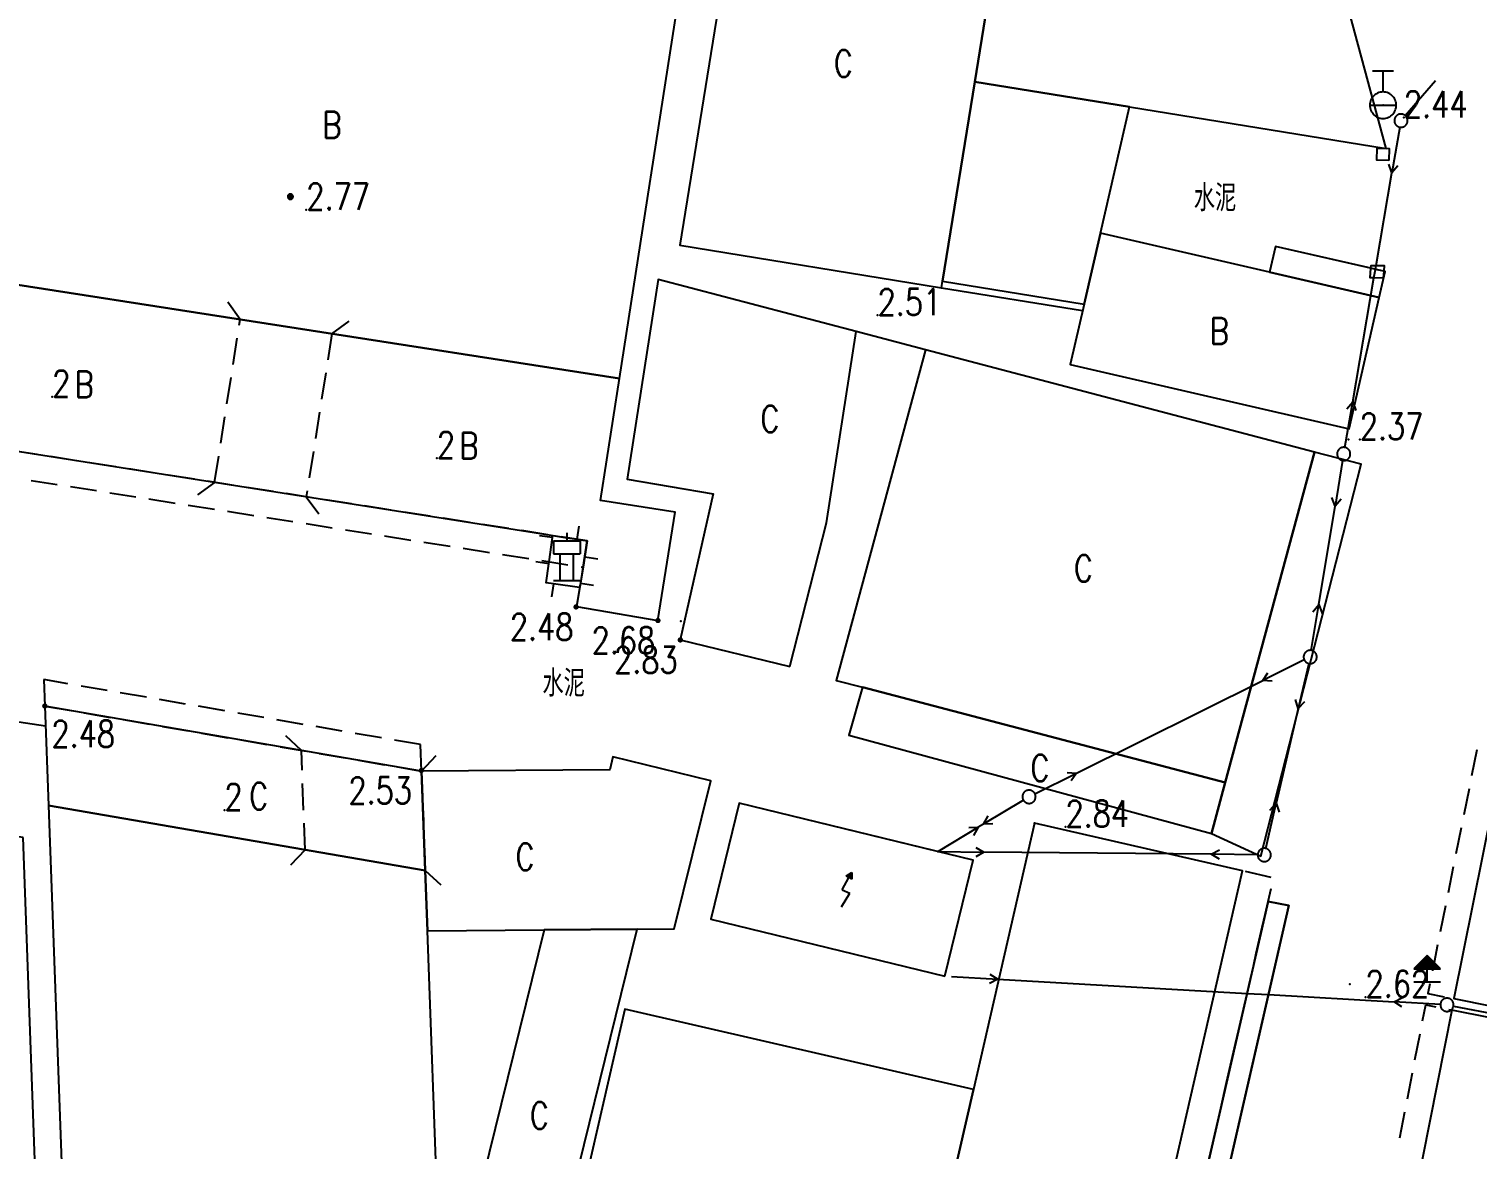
# Model space of a CAD drawing. Extents: x 500064 to 501389, y 2542464 to 2545400.
# Drawn here: x 501025.3 to 501079.9, y 2543268.4 to 2543310.7 of the extents above; entities that cross this region are included whole.
import ezdxf
from ezdxf.enums import TextEntityAlignment as Align

# ---------------------------------------------------------------- set-up
doc = ezdxf.new("R2010")
doc.units = 0
doc.header["$LTSCALE"] = 0.5
doc.linetypes.add('CENTER', pattern=[50.8, 31.75, -6.35, 6.35, -6.35])
doc.linetypes.add('X5', pattern=[3, 2, -1])
doc.layers.get('0').update_dxf_attribs({"linetype": 'CONTINUOUS', "lineweight": 5})
doc.layers.add('GCD', color=8, linetype='CONTINUOUS')
doc.layers.add('地形图', color=8, linetype='CONTINUOUS')
doc.styles.add('HZ', font='romans.shx', dxfattribs={"width": 0.8, "bigfont": 'hztxt.shx'})

# ---------------------------------------------------------------- blocks, each defined once
blk = doc.blocks.new('GC200')
at = {"linetype": 'Continuous', "const_width": 0.2, "flags": 128}
blk.add_lwpolyline([(-0.1, 0, 1), (0.1, 0, 1)], format="xyb", close=True, dxfattribs=at)

msp = doc.modelspace()

# ---------------------------------------------------------------- linework, layer by layer
at = {"layer": '地形图'}
for points in [[(501062.238, 2543316.694), (501052.366, 2543318.292), (501049.81, 2543302.498), (501059.682, 2543300.9), (501059.722, 2543301.147), (501060.938, 2543308.664)], [(501047.536, 2543297.479), (501049.885, 2543312.592), (501024.347, 2543316.56), (501021.999, 2543301.446)], [(501062.238, 2543316.694), (501060.938, 2543308.664), (501066.77, 2543307.72), (501076.452, 2543306.153), (501074.127, 2543314.77)], [(501060.938, 2543308.664), (501059.722, 2543301.147), (501065.057, 2543300.282), (501065.673, 2543302.954), (501066.77, 2543307.72)], [(501072.056, 2543301.484), (501065.673, 2543302.954), (501065.057, 2543300.282), (501064.533, 2543298.004), (501075.057, 2543295.58), (501076.197, 2543300.53)], [(501076.197, 2543300.53), (501076.422, 2543301.505), (501072.28, 2543302.458), (501072.056, 2543301.484)], [(501021.999, 2543301.446), (501021.047, 2543295.32), (501046.317, 2543291.35), (501046.157, 2543290.362), (501045.917, 2543288.88), (501048.982, 2543288.349), (501049.636, 2543292.431), (501046.82, 2543292.869), (501047.536, 2543297.479)], [(501053.957, 2543286.61), (501055.342, 2543292.036), (501056.462, 2543299.245), (501048.988, 2543301.208), (501047.818, 2543293.673), (501051.072, 2543293.126), (501049.828, 2543287.615)], [(501056.697, 2543285.83), (501070.385, 2543282.235), (501073.757, 2543294.703), (501059.079, 2543298.558), (501055.707, 2543286.09)], [(501073.757, 2543294.703), (501070.385, 2543282.235), (501069.867, 2543280.32), (501071.727, 2543279.46), (501075.511, 2543294.243)], [(501102.378, 2543269.383), (501104.918, 2543281.993), (501081.547, 2543286.7), (501079.007, 2543274.09)], [(501070.385, 2543282.235), (501056.697, 2543285.83), (501056.187, 2543284.02), (501069.867, 2543280.32)], [(501040.067, 2543282.67), (501025.857, 2543285.12), (501025.993, 2543281.372), (501040.204, 2543278.922)], [(501040.067, 2543282.67), (501040.204, 2543278.922), (501040.286, 2543276.646), (501044.686, 2543276.68), (501048.206, 2543276.707), (501049.601, 2543276.717), (501050.977, 2543282.3), (501047.288, 2543283.21), (501047.168, 2543282.724)], [(501025.033, 2543280.161), (501011.567, 2543282.19), (501012.807, 2543248.84), (501026.247, 2543246.81)], [(501059.806, 2543274.935), (501060.875, 2543279.306), (501052.052, 2543281.464), (501050.983, 2543277.093)], [(501040.204, 2543278.922), (501025.993, 2543281.372), (501027.248, 2543246.895), (501041.459, 2543244.445), (501040.286, 2543276.646)], [(501060.887, 2543270.67), (501058.615, 2543260.767), (501057.441, 2543255.65), (501065.287, 2543253.85), (501071.037, 2543278.91), (501063.191, 2543280.71)], [(501056.15, 2543205.351), (501060.602, 2543226.739), (501065.364, 2543245.945), (501066.462, 2543250.552), (501067.233, 2543253.387), (501072.788, 2543277.604), (501072.002, 2543277.748), (501066.457, 2543253.582), (501065.687, 2543250.75), (501059.822, 2543226.917), (501056.959, 2543213.058), (501055.528, 2543206.245), (501042.405, 2543206.95), (501042.358, 2543206.151)], [(501048.206, 2543276.707), (501044.686, 2543276.68), (501041.684, 2543264.504), (501044.996, 2543263.688)], [(501060.887, 2543270.67), (501047.729, 2543273.689), (501045.457, 2543263.786), (501058.615, 2543260.767)], [(501081.715, 2543257.083), (501082.857, 2543262.853), (501084.768, 2543272.496), (501078.927, 2543273.66), (501075.872, 2543258.241), (501080.841, 2543257.256)]]:
    msp.add_lwpolyline(points, close=True, dxfattribs=at)
for points in [[(501075.938, 2543309.081), (501076.337, 2543309.081), (501076.737, 2543309.081)], [(501076.337, 2543308.281), (501076.337, 2543309.081)], [(501076.337, 2543307.281), (501076.39, 2543307.284), (501076.441, 2543307.292), (501076.492, 2543307.305), (501076.541, 2543307.324), (501076.587, 2543307.348), (501076.631, 2543307.376), (501076.672, 2543307.409), (501076.709, 2543307.446), (501076.742, 2543307.487), (501076.771, 2543307.531), (501076.794, 2543307.577), (501076.813, 2543307.626), (501076.827, 2543307.677), (501076.835, 2543307.729), (501076.837, 2543307.781), (501076.835, 2543307.833), (501076.827, 2543307.885), (501076.813, 2543307.935), (501076.794, 2543307.984), (501076.771, 2543308.031), (501076.742, 2543308.075), (501076.709, 2543308.115), (501076.672, 2543308.152), (501076.631, 2543308.185), (501076.587, 2543308.214), (501076.541, 2543308.238), (501076.492, 2543308.256), (501076.441, 2543308.27), (501076.39, 2543308.278), (501076.337, 2543308.281), (501076.285, 2543308.278), (501076.234, 2543308.27), (501076.183, 2543308.256), (501076.134, 2543308.238), (501076.087, 2543308.214), (501076.044, 2543308.185), (501076.003, 2543308.152), (501075.966, 2543308.115), (501075.933, 2543308.075), (501075.905, 2543308.031), (501075.881, 2543307.984), (501075.862, 2543307.935), (501075.848, 2543307.885), (501075.84, 2543307.833), (501075.837, 2543307.781), (501075.84, 2543307.729), (501075.848, 2543307.677), (501075.862, 2543307.626), (501075.881, 2543307.577), (501075.905, 2543307.531), (501075.933, 2543307.487), (501075.966, 2543307.446), (501076.003, 2543307.409), (501076.044, 2543307.376), (501076.087, 2543307.348), (501076.134, 2543307.324), (501076.183, 2543307.305), (501076.234, 2543307.292), (501076.285, 2543307.284), (501076.337, 2543307.281)], [(501077.176, 2543307.388), (501078.317, 2543308.714)], [(501075.837, 2543307.781), (501076.837, 2543307.781)], [(501077.011, 2543306.948), (501077.027, 2543306.948), (501077.042, 2543306.95), (501077.058, 2543306.952), (501077.073, 2543306.955), (501077.088, 2543306.96), (501077.103, 2543306.965), (501077.118, 2543306.971), (501077.132, 2543306.978), (501077.145, 2543306.986), (501077.158, 2543306.995), (501077.171, 2543307.004), (501077.183, 2543307.014), (501077.194, 2543307.025), (501077.204, 2543307.037), (501077.214, 2543307.049), (501077.223, 2543307.062), (501077.231, 2543307.076), (501077.238, 2543307.09), (501077.245, 2543307.104), (501077.25, 2543307.119), (501077.255, 2543307.134), (501077.258, 2543307.149), (501077.261, 2543307.165), (501077.262, 2543307.18), (501077.263, 2543307.196), (501077.263, 2543307.212), (501077.261, 2543307.227), (501077.259, 2543307.243), (501077.256, 2543307.258), (501077.251, 2543307.273), (501077.246, 2543307.288), (501077.24, 2543307.303), (501077.233, 2543307.317), (501077.225, 2543307.33), (501077.217, 2543307.343), (501077.207, 2543307.356), (501077.197, 2543307.368), (501077.186, 2543307.379), (501077.176, 2543307.388), (501077.174, 2543307.389), (501077.162, 2543307.399), (501077.149, 2543307.408), (501077.135, 2543307.416), (501077.122, 2543307.423), (501077.107, 2543307.43), (501077.092, 2543307.435), (501077.077, 2543307.44), (501077.062, 2543307.443), (501077.047, 2543307.446), (501077.031, 2543307.447), (501077.015, 2543307.448), (501077, 2543307.448), (501076.984, 2543307.446), (501076.968, 2543307.444), (501076.953, 2543307.441), (501076.938, 2543307.437), (501076.923, 2543307.431), (501076.909, 2543307.425), (501076.895, 2543307.418), (501076.881, 2543307.41), (501076.868, 2543307.402), (501076.855, 2543307.392), (501076.844, 2543307.382), (501076.832, 2543307.371), (501076.822, 2543307.359), (501076.812, 2543307.347), (501076.803, 2543307.334), (501076.795, 2543307.32), (501076.788, 2543307.307), (501076.781, 2543307.292), (501076.776, 2543307.277), (501076.771, 2543307.262), (501076.768, 2543307.247), (501076.765, 2543307.232), (501076.764, 2543307.216), (501076.763, 2543307.2), (501076.763, 2543307.185), (501076.765, 2543307.169), (501076.767, 2543307.153), (501076.77, 2543307.138), (501076.775, 2543307.123), (501076.78, 2543307.108), (501076.786, 2543307.094), (501076.793, 2543307.08), (501076.801, 2543307.066), (501076.81, 2543307.053), (501076.819, 2543307.04), (501076.829, 2543307.029), (501076.84, 2543307.017), (501076.852, 2543307.007), (501076.864, 2543306.997), (501076.877, 2543306.988), (501076.891, 2543306.98), (501076.905, 2543306.973), (501076.919, 2543306.966), (501076.934, 2543306.961), (501076.949, 2543306.957), (501076.964, 2543306.953), (501076.971, 2543306.952), (501076.98, 2543306.95), (501076.995, 2543306.949), (501077.011, 2543306.948)], [(501076.971, 2543306.952), (501076.674, 2543305.227)], [(501076.557, 2543305.7), (501076.107, 2543305.71), (501076.117, 2543306.16), (501076.567, 2543306.15), (501076.557, 2543305.7)], [(501076.674, 2543305.227), (501076.552, 2543305.559)], [(501076.9, 2543305.499), (501076.674, 2543305.227)], [(501075.192, 2543296.601), (501075.994, 2543301.267), (501076.05, 2543301.591), (501076.075, 2543301.736), (501076.674, 2543305.227)], [(501035.119, 2543304.232), (501035.13, 2543304.232), (501035.14, 2543304.234), (501035.15, 2543304.237), (501035.16, 2543304.241), (501035.169, 2543304.245), (501035.178, 2543304.251), (501035.186, 2543304.258), (501035.193, 2543304.265), (501035.2, 2543304.273), (501035.203, 2543304.278), (501035.206, 2543304.282), (501035.21, 2543304.291), (501035.214, 2543304.301), (501035.217, 2543304.311), (501035.219, 2543304.321), (501035.219, 2543304.332), (501035.219, 2543304.342), (501035.217, 2543304.353), (501035.214, 2543304.363), (501035.21, 2543304.373), (501035.207, 2543304.379), (501035.206, 2543304.382), (501035.2, 2543304.391), (501035.193, 2543304.399), (501035.186, 2543304.406), (501035.178, 2543304.413), (501035.169, 2543304.418), (501035.168, 2543304.419), (501035.16, 2543304.423), (501035.15, 2543304.427), (501035.14, 2543304.43), (501035.13, 2543304.431), (501035.119, 2543304.432), (501035.109, 2543304.431), (501035.098, 2543304.43), (501035.088, 2543304.427), (501035.078, 2543304.423), (501035.069, 2543304.418), (501035.06, 2543304.413), (501035.052, 2543304.406), (501035.045, 2543304.399), (501035.038, 2543304.391), (501035.035, 2543304.386), (501035.032, 2543304.382), (501035.028, 2543304.373), (501035.024, 2543304.363), (501035.021, 2543304.353), (501035.02, 2543304.342), (501035.019, 2543304.332), (501035.02, 2543304.321), (501035.021, 2543304.311), (501035.024, 2543304.301), (501035.028, 2543304.291), (501035.031, 2543304.285), (501035.032, 2543304.282), (501035.038, 2543304.273), (501035.045, 2543304.265), (501035.052, 2543304.258), (501035.06, 2543304.251), (501035.069, 2543304.245), (501035.07, 2543304.245), (501035.078, 2543304.241), (501035.088, 2543304.237), (501035.098, 2543304.234), (501035.109, 2543304.232), (501035.119, 2543304.232)], [(501035.07, 2543304.245), (501035.203, 2543304.278), (501035.206, 2543304.282), (501035.032, 2543304.282), (501035.031, 2543304.285), (501035.219, 2543304.332), (501035.019, 2543304.332), (501035.207, 2543304.379), (501035.206, 2543304.382), (501035.032, 2543304.382), (501035.035, 2543304.386), (501035.168, 2543304.419)], [(501076.197, 2543300.53), (501076.422, 2543301.505), (501076.364, 2543301.518), (501076.05, 2543301.591), (501075.88, 2543301.63), (501072.28, 2543302.458), (501072.056, 2543301.484)], [(501076.347, 2543301.26), (501075.994, 2543301.267), (501075.857, 2543301.27), (501075.88, 2543301.63), (501075.887, 2543301.74), (501076.075, 2543301.736), (501076.377, 2543301.73), (501076.364, 2543301.518), (501076.347, 2543301.26)], [(501059.682, 2543300.9), (501065.001, 2543300.039)], [(501033.225, 2543299.703), (501032.754, 2543300.349)], [(501033.191, 2543299.485), (501033.225, 2543299.703)], [(501036.683, 2543299.165), (501037.33, 2543299.636)], [(501032.958, 2543298.004), (501033.113, 2543298.991)], [(501036.683, 2543299.165), (501036.529, 2543298.178)], [(501059.079, 2543298.558), (501056.462, 2543299.245)], [(501032.725, 2543296.522), (501032.881, 2543297.51)], [(501036.451, 2543297.684), (501036.296, 2543296.696)], [(501074.896, 2543294.876), (501075.192, 2543296.601)], [(501074.966, 2543296.329), (501075.192, 2543296.601)], [(501075.192, 2543296.601), (501075.315, 2543296.269)], [(501032.493, 2543295.04), (501032.648, 2543296.028)], [(501036.218, 2543296.202), (501036.063, 2543295.214)], [(501035.986, 2543294.721), (501035.831, 2543293.733)], [(501074.851, 2543294.38), (501074.867, 2543294.38), (501074.883, 2543294.382), (501074.898, 2543294.384), (501074.913, 2543294.387), (501074.929, 2543294.391), (501074.943, 2543294.397), (501074.958, 2543294.403), (501074.972, 2543294.41), (501074.986, 2543294.418), (501074.999, 2543294.426), (501075.011, 2543294.436), (501075.023, 2543294.446), (501075.034, 2543294.457), (501075.045, 2543294.469), (501075.054, 2543294.481), (501075.063, 2543294.494), (501075.071, 2543294.508), (501075.079, 2543294.521), (501075.085, 2543294.536), (501075.091, 2543294.551), (501075.095, 2543294.566), (501075.099, 2543294.581), (501075.101, 2543294.596), (501075.103, 2543294.612), (501075.103, 2543294.628), (501075.103, 2543294.643), (501075.102, 2543294.659), (501075.099, 2543294.675), (501075.096, 2543294.69), (501075.092, 2543294.705), (501075.087, 2543294.72), (501075.081, 2543294.734), (501075.074, 2543294.748), (501075.066, 2543294.762), (501075.057, 2543294.775), (501075.047, 2543294.788), (501075.037, 2543294.799), (501075.026, 2543294.811), (501075.015, 2543294.821), (501075.002, 2543294.831), (501074.989, 2543294.84), (501074.976, 2543294.848), (501074.962, 2543294.855), (501074.948, 2543294.861), (501074.933, 2543294.867), (501074.918, 2543294.871), (501074.902, 2543294.875), (501074.896, 2543294.876), (501074.887, 2543294.878), (501074.871, 2543294.879), (501074.856, 2543294.88), (501074.84, 2543294.88), (501074.824, 2543294.878), (501074.809, 2543294.876), (501074.793, 2543294.873), (501074.778, 2543294.868), (501074.763, 2543294.863), (501074.749, 2543294.857), (501074.735, 2543294.85), (501074.721, 2543294.842), (501074.708, 2543294.833), (501074.696, 2543294.824), (501074.684, 2543294.814), (501074.673, 2543294.803), (501074.662, 2543294.791), (501074.653, 2543294.779), (501074.644, 2543294.766), (501074.635, 2543294.752), (501074.628, 2543294.738), (501074.622, 2543294.724), (501074.616, 2543294.709), (501074.612, 2543294.694), (501074.608, 2543294.679), (501074.606, 2543294.663), (501074.604, 2543294.648), (501074.603, 2543294.632), (501074.604, 2543294.616), (501074.605, 2543294.601), (501074.607, 2543294.585), (501074.611, 2543294.57), (501074.615, 2543294.555), (501074.62, 2543294.54), (501074.626, 2543294.525), (501074.633, 2543294.511), (501074.641, 2543294.498), (501074.65, 2543294.485), (501074.659, 2543294.472), (501074.67, 2543294.46), (501074.681, 2543294.449), (501074.692, 2543294.439), (501074.705, 2543294.429), (501074.718, 2543294.42), (501074.731, 2543294.412), (501074.745, 2543294.405), (501074.759, 2543294.398), (501074.774, 2543294.393), (501074.789, 2543294.388), (501074.804, 2543294.385), (501074.813, 2543294.383), (501074.82, 2543294.382), (501074.836, 2543294.381), (501074.851, 2543294.38)], [(501032.26, 2543293.558), (501032.415, 2543294.546)], [(501074.813, 2543294.383), (501074.528, 2543292.657)], [(501032.26, 2543293.558), (501031.613, 2543293.087)], [(501035.717, 2543293.015), (501036.188, 2543292.369)], [(501035.753, 2543293.239), (501035.718, 2543293.016)], [(501074.528, 2543292.657), (501074.403, 2543292.987)], [(501074.752, 2543292.93), (501074.528, 2543292.657)], [(501073.916, 2543288.949), (501074.528, 2543292.657)], [(501045.931, 2543291.411), (501046.008, 2543291.905)], [(501045.008, 2543291.477), (501044.513, 2543291.547)], [(501046.03, 2543289.592), (501045.04, 2543289.732), (501044.767, 2543289.77), (501044.868, 2543290.487), (501044.879, 2543290.564), (501045.008, 2543291.477), (501045.019, 2543291.554), (501045.544, 2543291.471), (501045.931, 2543291.411), (501046.317, 2543291.35), (501046.219, 2543290.749), (501046.156, 2543290.363), (501046.058, 2543289.762), (501046.03, 2543289.592)], [(501045.044, 2543291.359), (501045.044, 2543290.859)], [(501045.044, 2543291.359), (501045.544, 2543291.359), (501046.044, 2543291.359)], [(501045.544, 2543291.66), (501045.544, 2543291.471), (501045.544, 2543291.359)], [(501046.044, 2543291.359), (501046.044, 2543290.859)], [(501045.044, 2543290.859), (501045.294, 2543290.859), (501045.794, 2543290.859), (501046.044, 2543290.859)], [(501045.294, 2543289.859), (501045.294, 2543290.498), (501045.294, 2543290.859)], [(501045.794, 2543289.859), (501045.794, 2543290.42), (501045.794, 2543290.859)], [(501046.219, 2543290.749), (501046.223, 2543290.749), (501046.713, 2543290.669)], [(501044.868, 2543290.487), (501044.373, 2543290.557)], [(501045.04, 2543289.732), (501044.97, 2543289.236)], [(501045.044, 2543289.859), (501045.294, 2543289.859), (501045.794, 2543289.859), (501046.044, 2543289.859)], [(501046.058, 2543289.762), (501046.552, 2543289.682)], [(501073.631, 2543287.222), (501073.916, 2543288.949)], [(501073.691, 2543288.676), (501073.916, 2543288.949)], [(501073.916, 2543288.949), (501074.04, 2543288.618)], [(501073.588, 2543286.726), (501073.604, 2543286.726), (501073.619, 2543286.727), (501073.635, 2543286.73), (501073.65, 2543286.733), (501073.665, 2543286.737), (501073.68, 2543286.742), (501073.695, 2543286.749), (501073.709, 2543286.756), (501073.722, 2543286.763), (501073.735, 2543286.772), (501073.748, 2543286.782), (501073.76, 2543286.792), (501073.771, 2543286.803), (501073.781, 2543286.815), (501073.791, 2543286.827), (501073.8, 2543286.84), (501073.808, 2543286.853), (501073.815, 2543286.867), (501073.822, 2543286.882), (501073.827, 2543286.896), (501073.832, 2543286.911), (501073.835, 2543286.927), (501073.838, 2543286.942), (501073.839, 2543286.958), (501073.84, 2543286.973), (501073.84, 2543286.989), (501073.838, 2543287.005), (501073.836, 2543287.02), (501073.833, 2543287.036), (501073.828, 2543287.051), (501073.823, 2543287.066), (501073.817, 2543287.08), (501073.81, 2543287.094), (501073.802, 2543287.108), (501073.794, 2543287.121), (501073.784, 2543287.133), (501073.774, 2543287.145), (501073.763, 2543287.156), (501073.751, 2543287.167), (501073.739, 2543287.177), (501073.726, 2543287.186), (501073.712, 2543287.194), (501073.699, 2543287.201), (501073.684, 2543287.207), (501073.669, 2543287.213), (501073.654, 2543287.217), (501073.639, 2543287.221), (501073.631, 2543287.222), (501073.624, 2543287.223), (501073.608, 2543287.225), (501073.592, 2543287.226), (501073.577, 2543287.225), (501073.561, 2543287.224), (501073.545, 2543287.222), (501073.53, 2543287.218), (501073.515, 2543287.214), (501073.5, 2543287.209), (501073.486, 2543287.203), (501073.472, 2543287.196), (501073.458, 2543287.188), (501073.445, 2543287.179), (501073.432, 2543287.17), (501073.42, 2543287.159), (501073.409, 2543287.148), (501073.399, 2543287.137), (501073.389, 2543287.124), (501073.38, 2543287.111), (501073.372, 2543287.098), (501073.365, 2543287.084), (501073.358, 2543287.07), (501073.353, 2543287.055), (501073.348, 2543287.04), (501073.345, 2543287.025), (501073.342, 2543287.009), (501073.341, 2543286.994), (501073.34, 2543286.978), (501073.34, 2543286.962), (501073.342, 2543286.947), (501073.344, 2543286.931), (501073.347, 2543286.916), (501073.352, 2543286.901), (501073.357, 2543286.886), (501073.363, 2543286.871), (501073.366, 2543286.864), (501073.37, 2543286.857), (501073.378, 2543286.844), (501073.387, 2543286.831), (501073.396, 2543286.818), (501073.406, 2543286.806), (501073.417, 2543286.795), (501073.429, 2543286.784), (501073.441, 2543286.775), (501073.454, 2543286.766), (501073.468, 2543286.758), (501073.482, 2543286.75), (501073.496, 2543286.744), (501073.511, 2543286.739), (501073.526, 2543286.734), (501073.534, 2543286.732), (501073.541, 2543286.731), (501073.557, 2543286.728), (501073.572, 2543286.726), (501073.588, 2543286.726)], [(501073.366, 2543286.864), (501071.799, 2543286.085)], [(501071.799, 2543286.085), (501071.995, 2543286.38)], [(501073.534, 2543286.732), (501073.138, 2543285.027)], [(501064.774, 2543282.593), (501071.799, 2543286.085)], [(501072.152, 2543286.063), (501071.799, 2543286.085)], [(501073.138, 2543285.027), (501073.035, 2543285.366)], [(501073.379, 2543285.286), (501073.138, 2543285.027)], [(501073.138, 2543285.027), (501072.31, 2543281.458)], [(501025.884, 2543284.365), (501024.874, 2543284.514)], [(501035.534, 2543283.452), (501034.948, 2543283.996)], [(501035.562, 2543282.702), (501035.534, 2543283.452)], [(501040.067, 2543282.67), (501040.612, 2543283.256)], [(501079.877, 2543283.468), (501079.679, 2543282.488)], [(501040.067, 2543282.67), (501040.104, 2543281.672)], [(501063.206, 2543281.814), (501064.774, 2543282.593)], [(501064.421, 2543282.615), (501064.774, 2543282.593)], [(501064.774, 2543282.593), (501064.578, 2543282.298)], [(501035.617, 2543281.203), (501035.58, 2543282.202)], [(501059.806, 2543274.935), (501060.875, 2543279.306), (501059.533, 2543279.634), (501052.052, 2543281.464), (501050.983, 2543277.093), (501059.806, 2543274.935)], [(501062.768, 2543281.574), (501061.278, 2543280.68), (501061.274, 2543280.678), (501061.268, 2543280.674)], [(501062.98, 2543281.452), (501062.996, 2543281.453), (501063.012, 2543281.454), (501063.027, 2543281.456), (501063.043, 2543281.46), (501063.058, 2543281.464), (501063.073, 2543281.469), (501063.087, 2543281.475), (501063.101, 2543281.482), (501063.115, 2543281.49), (501063.128, 2543281.499), (501063.14, 2543281.508), (501063.152, 2543281.519), (501063.163, 2543281.53), (501063.174, 2543281.541), (501063.184, 2543281.554), (501063.193, 2543281.567), (501063.201, 2543281.58), (501063.208, 2543281.594), (501063.214, 2543281.608), (501063.22, 2543281.623), (501063.224, 2543281.638), (501063.228, 2543281.653), (501063.23, 2543281.669), (501063.232, 2543281.685), (501063.233, 2543281.7), (501063.232, 2543281.716), (501063.231, 2543281.732), (501063.229, 2543281.747), (501063.225, 2543281.762), (501063.221, 2543281.778), (501063.216, 2543281.792), (501063.21, 2543281.807), (501063.206, 2543281.814), (501063.203, 2543281.821), (501063.195, 2543281.834), (501063.186, 2543281.848), (501063.177, 2543281.86), (501063.166, 2543281.872), (501063.155, 2543281.883), (501063.144, 2543281.894), (501063.131, 2543281.903), (501063.119, 2543281.912), (501063.105, 2543281.92), (501063.091, 2543281.928), (501063.077, 2543281.934), (501063.062, 2543281.939), (501063.047, 2543281.944), (501063.032, 2543281.948), (501063.016, 2543281.95), (501063.001, 2543281.952), (501062.985, 2543281.952), (501062.969, 2543281.952), (501062.954, 2543281.951), (501062.938, 2543281.948), (501062.923, 2543281.945), (501062.908, 2543281.941), (501062.893, 2543281.936), (501062.878, 2543281.93), (501062.864, 2543281.923), (501062.851, 2543281.915), (501062.838, 2543281.906), (501062.825, 2543281.896), (501062.813, 2543281.886), (501062.802, 2543281.875), (501062.791, 2543281.863), (501062.782, 2543281.851), (501062.773, 2543281.838), (501062.765, 2543281.825), (501062.757, 2543281.811), (501062.751, 2543281.796), (501062.746, 2543281.782), (501062.741, 2543281.767), (501062.738, 2543281.751), (501062.735, 2543281.736), (501062.733, 2543281.72), (501062.733, 2543281.705), (501062.733, 2543281.689), (501062.734, 2543281.673), (501062.737, 2543281.658), (501062.74, 2543281.642), (501062.744, 2543281.627), (501062.749, 2543281.612), (501062.756, 2543281.598), (501062.763, 2543281.584), (501062.768, 2543281.574), (501062.77, 2543281.57), (501062.779, 2543281.557), (501062.789, 2543281.545), (501062.799, 2543281.533), (501062.81, 2543281.522), (501062.822, 2543281.511), (501062.834, 2543281.501), (501062.847, 2543281.493), (501062.86, 2543281.484), (501062.874, 2543281.477), (501062.889, 2543281.471), (501062.903, 2543281.465), (501062.918, 2543281.461), (501062.934, 2543281.457), (501062.949, 2543281.455), (501062.965, 2543281.453), (501062.98, 2543281.452)], [(501071.914, 2543279.753), (501072.31, 2543281.458)], [(501072.068, 2543281.199), (501072.31, 2543281.458)], [(501072.31, 2543281.458), (501072.413, 2543281.12)], [(501079.581, 2543281.997), (501079.383, 2543281.017)], [(501040.122, 2543281.172), (501040.158, 2543280.173)], [(501061.268, 2543280.674), (501061.439, 2543280.983)], [(501035.67, 2543279.704), (501035.635, 2543280.703)], [(501059.563, 2543279.652), (501061.063, 2543280.552)], [(501060.71, 2543280.546), (501061.063, 2543280.552)], [(501061.063, 2543280.552), (501060.892, 2543280.243)], [(501061.268, 2543280.674), (501061.063, 2543280.552)], [(501061.278, 2543280.68), (501061.274, 2543280.678), (501061.268, 2543280.674)], [(501061.621, 2543280.68), (501061.268, 2543280.674)], [(501079.285, 2543280.527), (501079.087, 2543279.547)], [(501035.67, 2543279.704), (501035.126, 2543279.118)], [(501040.177, 2543279.673), (501040.204, 2543278.924)], [(501059.533, 2543279.634), (501061.283, 2543279.614)], [(501061.283, 2543279.614), (501060.975, 2543279.441)], [(501060.979, 2543279.794), (501061.283, 2543279.614)], [(501069.858, 2543279.533), (501061.283, 2543279.614)], [(501069.858, 2543279.533), (501070.166, 2543279.706)], [(501070.162, 2543279.352), (501069.858, 2543279.533)], [(501071.607, 2543279.512), (501069.858, 2543279.533)], [(501071.855, 2543279.26), (501071.871, 2543279.26), (501071.887, 2543279.261), (501071.902, 2543279.264), (501071.917, 2543279.267), (501071.933, 2543279.271), (501071.947, 2543279.276), (501071.962, 2543279.282), (501071.976, 2543279.289), (501071.989, 2543279.297), (501072.003, 2543279.306), (501072.015, 2543279.315), (501072.027, 2543279.326), (501072.038, 2543279.337), (501072.049, 2543279.348), (501072.058, 2543279.361), (501072.067, 2543279.374), (501072.075, 2543279.387), (501072.083, 2543279.401), (501072.089, 2543279.415), (501072.095, 2543279.43), (501072.099, 2543279.445), (501072.103, 2543279.46), (501072.105, 2543279.476), (501072.107, 2543279.492), (501072.107, 2543279.507), (501072.107, 2543279.523), (501072.106, 2543279.539), (501072.103, 2543279.554), (501072.1, 2543279.57), (501072.096, 2543279.585), (501072.091, 2543279.599), (501072.085, 2543279.614), (501072.078, 2543279.628), (501072.07, 2543279.642), (501072.061, 2543279.655), (501072.051, 2543279.667), (501072.041, 2543279.679), (501072.03, 2543279.69), (501072.018, 2543279.701), (501072.006, 2543279.71), (501071.993, 2543279.719), (501071.98, 2543279.728), (501071.966, 2543279.735), (501071.952, 2543279.741), (501071.937, 2543279.747), (501071.922, 2543279.751), (501071.914, 2543279.753), (501071.906, 2543279.755), (501071.891, 2543279.757), (501071.875, 2543279.759), (501071.86, 2543279.759), (501071.844, 2543279.759), (501071.828, 2543279.758), (501071.813, 2543279.755), (501071.797, 2543279.752), (501071.782, 2543279.748), (501071.767, 2543279.743), (501071.753, 2543279.737), (501071.739, 2543279.73), (501071.725, 2543279.722), (501071.712, 2543279.713), (501071.7, 2543279.704), (501071.688, 2543279.693), (501071.677, 2543279.682), (501071.666, 2543279.671), (501071.656, 2543279.658), (501071.648, 2543279.645), (501071.639, 2543279.632), (501071.632, 2543279.618), (501071.626, 2543279.604), (501071.62, 2543279.589), (501071.616, 2543279.574), (501071.612, 2543279.559), (501071.61, 2543279.543), (501071.608, 2543279.527), (501071.607, 2543279.512), (501071.608, 2543279.496), (501071.609, 2543279.48), (501071.611, 2543279.465), (501071.615, 2543279.449), (501071.619, 2543279.434), (501071.624, 2543279.42), (501071.63, 2543279.405), (501071.637, 2543279.391), (501071.645, 2543279.377), (501071.654, 2543279.364), (501071.663, 2543279.352), (501071.674, 2543279.34), (501071.685, 2543279.329), (501071.696, 2543279.318), (501071.709, 2543279.309), (501071.722, 2543279.3), (501071.735, 2543279.291), (501071.749, 2543279.284), (501071.763, 2543279.278), (501071.778, 2543279.272), (501071.793, 2543279.268), (501071.808, 2543279.264), (501071.824, 2543279.262), (501071.839, 2543279.26), (501071.855, 2543279.26)], [(501040.204, 2543278.922), (501040.789, 2543278.378)], [(501056.083, 2543278.708), (501056.13, 2543278.74), (501056.178, 2543278.771), (501056.225, 2543278.802), (501056.273, 2543278.834), (501056.302, 2543278.853)], [(501056.13, 2543278.74), (501056.303, 2543278.647)], [(501056.303, 2543278.704), (501056.13, 2543278.74)], [(501056.178, 2543278.771), (501056.303, 2543278.704)], [(501056.302, 2543278.761), (501056.178, 2543278.771)], [(501056.302, 2543278.818), (501056.225, 2543278.802)], [(501056.225, 2543278.802), (501056.302, 2543278.761)], [(501056.273, 2543278.834), (501056.302, 2543278.818)], [(501056.302, 2543278.853), (501056.302, 2543278.818), (501056.302, 2543278.761), (501056.303, 2543278.704), (501056.303, 2543278.647), (501056.303, 2543278.591)], [(501072.12, 2543278.662), (501071.146, 2543278.885)], [(501078.988, 2543279.057), (501078.791, 2543278.076)], [(501055.929, 2543278.199), (501056.188, 2543278.652)], [(501055.929, 2543278.199), (501056.221, 2543278.072)], [(501056.303, 2543278.591), (501056.188, 2543278.652), (501056.083, 2543278.708)], [(501056.303, 2543278.647), (501056.083, 2543278.708)], [(501071.891, 2543277.267), (501072.002, 2543277.748), (501072.115, 2543278.241)], [(501055.902, 2543277.553), (501056.221, 2543278.072)], [(501069.767, 2543268.007), (501069.878, 2543268.494), (501070.102, 2543269.469), (501070.214, 2543269.956), (501070.437, 2543270.931), (501070.549, 2543271.419), (501070.773, 2543272.393), (501070.885, 2543272.881), (501071.108, 2543273.855), (501071.207, 2543274.286), (501071.22, 2543274.343), (501071.284, 2543274.62), (501071.444, 2543275.317), (501071.556, 2543275.805), (501071.779, 2543276.779), (501071.891, 2543277.267), (501072.002, 2543277.748), (501072.788, 2543277.604), (501072.016, 2543274.24), (501067.233, 2543253.387)], [(501078.692, 2543277.586), (501078.495, 2543276.606)], [(501071.556, 2543275.805), (501071.779, 2543276.779)], [(501078.396, 2543276.116), (501078.263, 2543275.459), (501078.255, 2543275.419), (501078.255, 2543275.415), (501078.245, 2543275.369), (501078.244, 2543275.362), (501078.235, 2543275.319), (501078.233, 2543275.309), (501078.225, 2543275.269), (501078.223, 2543275.257), (501078.215, 2543275.219), (501078.198, 2543275.135)], [(501078.004, 2543275.719), (501077.954, 2543275.669), (501077.904, 2543275.619), (501077.854, 2543275.569), (501077.804, 2543275.519), (501077.754, 2543275.469), (501077.704, 2543275.419), (501077.654, 2543275.369), (501077.604, 2543275.319), (501077.554, 2543275.269), (501077.504, 2543275.219)], [(501077.704, 2543275.419), (501078.254, 2543275.469)], [(501077.754, 2543275.469), (501078.204, 2543275.519)], [(501078.254, 2543275.469), (501077.754, 2543275.469)], [(501077.804, 2543275.519), (501078.154, 2543275.569)], [(501078.204, 2543275.519), (501077.804, 2543275.519)], [(501077.854, 2543275.569), (501078.104, 2543275.619)], [(501078.154, 2543275.569), (501077.854, 2543275.569)], [(501077.904, 2543275.619), (501078.054, 2543275.669)], [(501078.104, 2543275.619), (501077.904, 2543275.619)], [(501078.054, 2543275.669), (501077.954, 2543275.669)], [(501078.504, 2543275.219), (501078.454, 2543275.269), (501078.404, 2543275.319), (501078.354, 2543275.369), (501078.304, 2543275.419), (501078.263, 2543275.459), (501078.254, 2543275.469), (501078.204, 2543275.519), (501078.154, 2543275.569), (501078.104, 2543275.619), (501078.054, 2543275.669), (501078.004, 2543275.719)], [(501060.056, 2543274.92), (501061.803, 2543274.821)], [(501061.507, 2543275.015), (501061.803, 2543274.821)], [(501071.22, 2543274.343), (501071.284, 2543274.62), (501071.444, 2543275.317)], [(501077.504, 2543275.219), (501078.223, 2543275.257), (501078.454, 2543275.269)], [(501077.504, 2543275.219), (501078.004, 2543275.219), (501078.215, 2543275.219), (501078.504, 2543275.219)], [(501077.554, 2543275.269), (501078.233, 2543275.309), (501078.404, 2543275.319)], [(501078.454, 2543275.269), (501078.225, 2543275.269), (501077.554, 2543275.269)], [(501077.604, 2543275.319), (501078.244, 2543275.362), (501078.354, 2543275.369)], [(501078.404, 2543275.319), (501078.235, 2543275.319), (501077.604, 2543275.319)], [(501077.654, 2543275.369), (501078.255, 2543275.415), (501078.304, 2543275.419)], [(501078.354, 2543275.369), (501078.245, 2543275.369), (501077.654, 2543275.369)], [(501078.304, 2543275.419), (501078.255, 2543275.419), (501077.704, 2543275.419)], [(501078.004, 2543274.719), (501078.004, 2543275.219), (501078.004, 2543275.238)], [(501061.803, 2543274.821), (501061.487, 2543274.662)], [(501061.803, 2543274.821), (501071.207, 2543274.286), (501072.016, 2543274.24), (501076.753, 2543273.971)], [(501077.504, 2543274.719), (501078.004, 2543274.719), (501078.504, 2543274.719)], [(501078.1, 2543274.645), (501078.027, 2543274.288), (501078.649, 2543274.163)], [(501070.885, 2543272.881), (501071.108, 2543273.855)], [(501076.753, 2543273.971), (501077.068, 2543274.13)], [(501077.048, 2543273.777), (501076.753, 2543273.971)], [(501078.5, 2543273.872), (501076.753, 2543273.971)], [(501077.829, 2543273.252), (501077.946, 2543273.855), (501078.324, 2543273.781)], [(501078.75, 2543273.608), (501078.765, 2543273.608), (501078.781, 2543273.609), (501078.796, 2543273.612), (501078.812, 2543273.615), (501078.827, 2543273.62), (501078.842, 2543273.625), (501078.856, 2543273.631), (501078.87, 2543273.638), (501078.884, 2543273.646), (501078.897, 2543273.655), (501078.909, 2543273.665), (501078.921, 2543273.675), (501078.932, 2543273.686), (501078.942, 2543273.698), (501078.952, 2543273.711), (501078.961, 2543273.724), (501078.969, 2543273.737), (501078.976, 2543273.751), (501078.982, 2543273.765), (501078.987, 2543273.78), (501078.992, 2543273.795), (501078.995, 2543273.811), (501078.998, 2543273.826), (501078.999, 2543273.842), (501079, 2543273.857), (501078.999, 2543273.873), (501078.998, 2543273.889), (501078.995, 2543273.904), (501078.992, 2543273.92), (501078.987, 2543273.935), (501078.982, 2543273.95), (501078.976, 2543273.964), (501078.969, 2543273.978), (501078.961, 2543273.991), (501078.952, 2543274.004), (501078.942, 2543274.017), (501078.932, 2543274.029), (501078.921, 2543274.04), (501078.909, 2543274.05), (501078.897, 2543274.06), (501078.884, 2543274.069), (501078.87, 2543274.077), (501078.856, 2543274.084), (501078.842, 2543274.09), (501078.827, 2543274.095), (501078.812, 2543274.1), (501078.796, 2543274.103), (501078.781, 2543274.106), (501078.765, 2543274.107), (501078.75, 2543274.108), (501078.734, 2543274.107), (501078.718, 2543274.106), (501078.703, 2543274.103), (501078.687, 2543274.1), (501078.672, 2543274.095), (501078.658, 2543274.09), (501078.643, 2543274.084), (501078.629, 2543274.077), (501078.616, 2543274.069), (501078.603, 2543274.06), (501078.59, 2543274.05), (501078.578, 2543274.04), (501078.567, 2543274.029), (501078.557, 2543274.017), (501078.547, 2543274.004), (501078.539, 2543273.991), (501078.531, 2543273.978), (501078.523, 2543273.964), (501078.517, 2543273.95), (501078.512, 2543273.935), (501078.507, 2543273.92), (501078.504, 2543273.904), (501078.502, 2543273.889), (501078.5, 2543273.873), (501078.5, 2543273.872), (501078.5, 2543273.857), (501078.5, 2543273.842), (501078.502, 2543273.826), (501078.504, 2543273.811), (501078.507, 2543273.795), (501078.512, 2543273.78), (501078.517, 2543273.765), (501078.523, 2543273.751), (501078.531, 2543273.737), (501078.539, 2543273.724), (501078.547, 2543273.711), (501078.557, 2543273.698), (501078.567, 2543273.686), (501078.578, 2543273.675), (501078.59, 2543273.665), (501078.603, 2543273.655), (501078.616, 2543273.646), (501078.629, 2543273.638), (501078.643, 2543273.631), (501078.658, 2543273.625), (501078.672, 2543273.62), (501078.687, 2543273.615), (501078.703, 2543273.612), (501078.718, 2543273.609), (501078.734, 2543273.608), (501078.75, 2543273.608)], [(501078.995, 2543273.811), (501080.715, 2543273.485)], [(501078.814, 2543273.683), (501078.909, 2543273.665), (501078.927, 2543273.661)], [(501077.542, 2543271.78), (501077.733, 2543272.761)], [(501070.549, 2543271.419), (501070.773, 2543272.393)], [(501077.256, 2543270.307), (501077.447, 2543271.289)], [(501070.214, 2543269.956), (501070.437, 2543270.931)], [(501069.878, 2543268.494), (501070.102, 2543269.469)], [(501076.97, 2543268.835), (501077.161, 2543269.816)]]:
    msp.add_lwpolyline(points, dxfattribs=at)
at = {"layer": '地形图', "linetype": 'X5'}
for points in [[(501021.047, 2543295.32), (501020.892, 2543294.332), (501046.157, 2543290.362), (501046.317, 2543291.35)], [(501025.857, 2543285.12), (501040.067, 2543282.67), (501040.031, 2543283.669), (501025.821, 2543286.119)]]:
    msp.add_lwpolyline(points, close=True, dxfattribs=at)
at = {"layer": '地形图', "ltscale": 10}
for p in [(501076.337, 2543307.781), (501059.681, 2543300.9), (501075.034, 2543295.176), (501049.847, 2543288.327), (501063.191, 2543280.71), (501075.078, 2543274.639)]:
    msp.add_point(p, dxfattribs=at)
at = {"layer": '地形图', "linetype": 'CENTER'}
for p in [(501077.125, 2543307.314, 2.44), (501035.719, 2543303.836, 2.77), (501057.269, 2543299.858, 2.51), (501026.131, 2543296.781, 2), (501075.458, 2543295.169, 2.37), (501040.642, 2543294.47, 2), (501032.628, 2543281.196, 2), (501064.357, 2543280.565, 2.84), (501075.678, 2543274.143, 2.62)]:
    msp.add_point(p, dxfattribs=at)

# ---------------------------------------------------------------- block references
at = {"layer": '地形图', "linetype": 'Continuous'}
ref = msp.add_blockref('GC200', (501045.895, 2543288.861, 2.484), dxfattribs=dict(at, xscale=0.5, yscale=0.5, zscale=0.5))
ref.add_attrib('height', '2.48', dxfattribs={"layer": 'GCD', "linetype": 'Continuous', "height": 1, "style": 'HZ', "width": 0.8}).set_placement((501043.395, 2543288.111, 2.48), align=Align.MIDDLE_LEFT)
ref = msp.add_blockref('GC200', (501048.982, 2543288.349, 2.677), dxfattribs=dict(at, xscale=0.5, yscale=0.5, zscale=0.5))
ref.add_attrib('height', '2.68', dxfattribs={"layer": 'GCD', "linetype": 'Continuous', "height": 1, "style": 'HZ', "width": 0.8}).set_placement((501046.482, 2543287.599, 2.68), align=Align.MIDDLE_LEFT)
ref = msp.add_blockref('GC200', (501049.828, 2543287.615, 2.827), dxfattribs=dict(at, xscale=0.5, yscale=0.5, zscale=0.5))
ref.add_attrib('height', '2.83', dxfattribs={"layer": 'GCD', "linetype": 'Continuous', "height": 1, "style": 'HZ', "width": 0.8}).set_placement((501047.328, 2543286.865, 2.83), align=Align.MIDDLE_LEFT)
ref = msp.add_blockref('GC200', (501025.853, 2543285.126, 2.484), dxfattribs=dict(at, xscale=0.5, yscale=0.5, zscale=0.5))
ref.add_attrib('height', '2.48', dxfattribs={"layer": 'GCD', "linetype": 'Continuous', "height": 1, "style": 'HZ', "width": 0.8}).set_placement((501026.103, 2543284.076, 2.48), align=Align.MIDDLE_LEFT)
ref = msp.add_blockref('GC200', (501040.057, 2543282.692, 2.526), dxfattribs=dict(at, xscale=0.5, yscale=0.5, zscale=0.5))
ref.add_attrib('height', '2.53', dxfattribs={"layer": 'GCD', "linetype": 'Continuous', "height": 1, "style": 'HZ', "width": 0.8}).set_placement((501037.307, 2543281.942, 2.53), align=Align.MIDDLE_LEFT)

# ---------------------------------------------------------------- texts
at = {"layer": '地形图', "ltscale": 10, "style": 'HZ', "width": 0.8}
for s, p in [('C', (501055.618, 2543308.855)), ('2.44', (501077.125, 2543307.314)), ('B', (501036.323, 2543306.538)), ('2.77', (501035.719, 2543303.836)), ('水泥', (501069.198, 2543303.783)), ('2.51', (501057.269, 2543299.858)), ('B', (501069.796, 2543298.767)), ('2', (501026.131, 2543296.781)), ('B', (501026.979, 2543296.753)), ('C', (501052.847, 2543295.45)), ('2.37', (501075.458, 2543295.169)), ('2', (501040.642, 2543294.47)), ('B', (501041.49, 2543294.441)), ('C', (501064.674, 2543289.816)), ('水泥', (501044.627, 2543285.481)), ('C', (501063.031, 2543282.286)), ('2', (501032.628, 2543281.196)), ('C', (501033.558, 2543281.223)), ('2.84', (501064.357, 2543280.565)), ('C', (501043.607, 2543278.938)), ('2.62', (501075.678, 2543274.143)), ('C', (501044.148, 2543269.181))]:
    msp.add_text(s, height=1, dxfattribs=at).set_placement(p)

doc.saveas('drawing.dxf')
